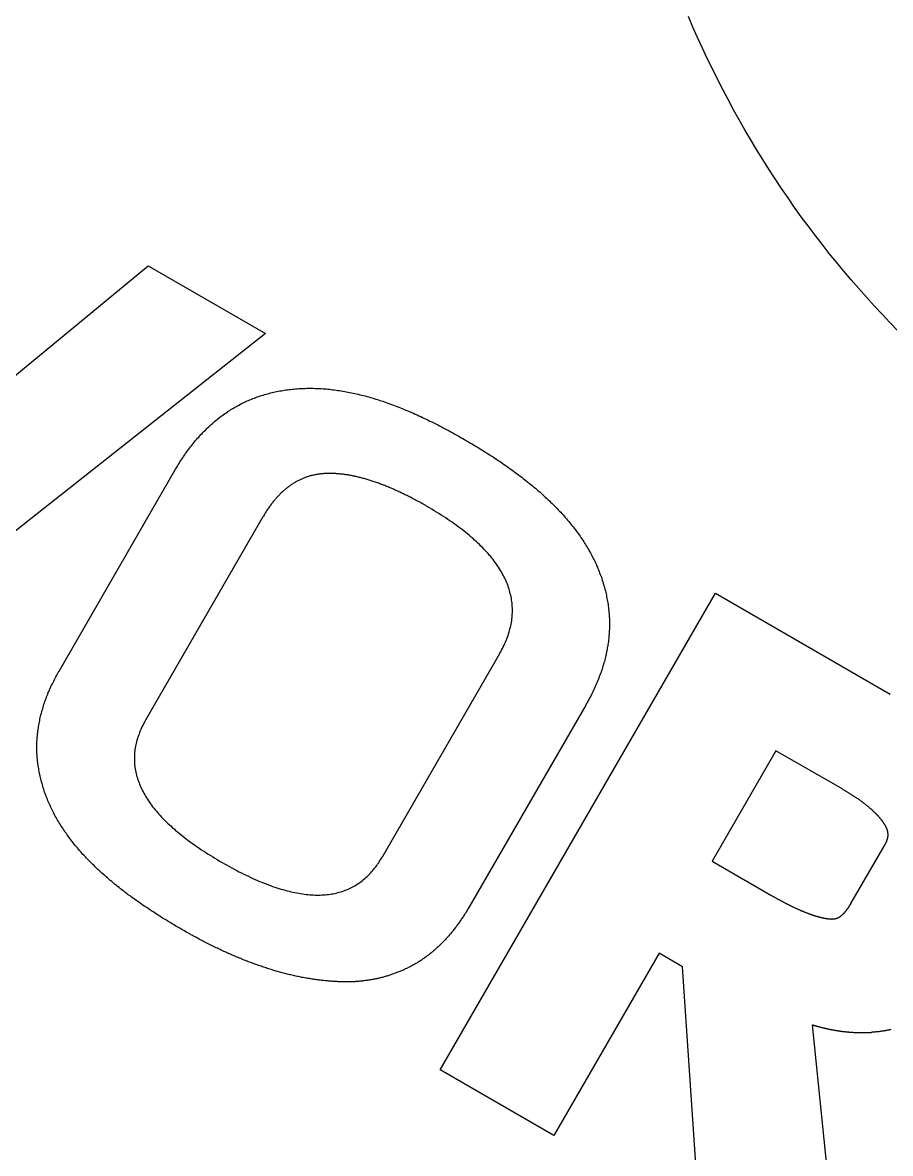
# Model space of a CAD drawing. Extents: x 442 to 745, y 5 to 355.
# Drawn here: x 508.99 to 513.94, y 63.34 to 69.8 of the extents above; entities that cross this region are included whole.
import ezdxf

# ---------------------------------------------------------------- set-up
doc = ezdxf.new("R2010")
doc.units = 0
doc.layers.add('VISIBLE__ANSI_', color=7, linetype='CONTINUOUS')

msp = doc.modelspace()

# ---------------------------------------------------------------- linework, layer by layer
at = {"layer": 'VISIBLE__ANSI_'}
for p, q in [((507.9213, 66.9409), (509.7021, 68.4101)), ((509.7021, 68.4101), (510.372, 68.0233)), ((510.372, 68.0233), (507.7167, 65.9247)), ((509.1934, 66.0939), (509.8593, 67.2474)), ((510.3579, 66.9746), (509.6876, 65.8136)), ((511.3697, 63.8156), (512.9422, 66.5394)), ((512.9422, 66.5394), (513.9415, 65.9624)), ((511.0402, 65.0327), (511.7105, 66.1937)), ((512.202, 65.8999), (511.5338, 64.7427)), ((513.2884, 65.6385), (512.9238, 65.007)), ((513.6568, 65.4258), (513.2884, 65.6385)), ((513.7163, 64.7651), (513.9115, 65.1032)), ((512.9238, 65.007), (513.2584, 64.8139)), ((512.6203, 64.4813), (512.0194, 63.4405)), ((512.7548, 64.4036), (512.6203, 64.4813)), ((512.8528, 62.9594), (512.7548, 64.4036)), ((513.4958, 64.0726), (513.6543, 62.4966)), ((512.0194, 63.4405), (511.3697, 63.8156))]:
    msp.add_line(p, q, dxfattribs=at)
for points in [[(513.985, 68.0379, 0), (513.939, 68.085, 0), (513.894, 68.1327, 0), (513.849, 68.1809, 0), (513.805, 68.2296, 0), (513.761, 68.2788, 0), (513.718, 68.3285, 0), (513.676, 68.3787, 0), (513.634, 68.4294, 0), (513.592, 68.4806, 0), (513.552, 68.5323, 0), (513.512, 68.5844, 0), (513.472, 68.637, 0), (513.433, 68.69, 0), (513.395, 68.7435, 0), (513.357, 68.7974, 0), (513.32, 68.8518, 0), (513.284, 68.9066, 0), (513.248, 68.9617, 0), (513.213, 69.0173, 0), (513.178, 69.0733, 0), (513.144, 69.1297, 0), (513.111, 69.1864, 0), (513.078, 69.2436, 0), (513.046, 69.3011, 0), (513.015, 69.3589, 0), (512.984, 69.4171, 0), (512.954, 69.4757, 0), (512.925, 69.5346, 0), (512.896, 69.5938, 0), (512.868, 69.6533, 0), (512.841, 69.7132, 0), (512.814, 69.7734, 0), (512.789, 69.8338, 0)], [(509.859, 67.2474, 0), (509.864, 67.2558, 0), (509.869, 67.2641, 0), (509.874, 67.2724, 0), (509.879, 67.2806, 0), (509.884, 67.2887, 0), (509.889, 67.2968, 0), (509.895, 67.3048, 0), (509.9, 67.3128, 0), (509.905, 67.3207, 0), (509.911, 67.3285, 0), (509.916, 67.3363, 0), (509.922, 67.344, 0), (509.927, 67.3516, 0), (509.933, 67.3592, 0), (509.938, 67.3667, 0), (509.944, 67.3742, 0), (509.95, 67.3815, 0), (509.956, 67.3888, 0), (509.961, 67.3961, 0), (509.967, 67.4032, 0), (509.973, 67.4103, 0), (509.979, 67.4174, 0), (509.985, 67.4243, 0), (509.991, 67.4312, 0), (509.998, 67.438, 0), (510.004, 67.4448, 0), (510.01, 67.4514, 0), (510.016, 67.458, 0), (510.023, 67.4645, 0), (510.029, 67.471, 0), (510.036, 67.4773, 0), (510.042, 67.4836, 0), (510.049, 67.4898, 0), (510.055, 67.4959, 0), (510.062, 67.502, 0), (510.069, 67.508, 0), (510.075, 67.5139, 0), (510.082, 67.5197, 0), (510.089, 67.5254, 0), (510.096, 67.531, 0), (510.103, 67.5366, 0), (510.11, 67.5421, 0), (510.117, 67.5475, 0), (510.124, 67.5528, 0), (510.131, 67.558, 0), (510.139, 67.5632, 0), (510.146, 67.5682, 0), (510.153, 67.5732, 0), (510.16, 67.5781, 0), (510.168, 67.5829, 0), (510.175, 67.5876, 0), (510.183, 67.5922, 0), (510.19, 67.5967, 0), (510.198, 67.6012, 0), (510.206, 67.6055, 0), (510.213, 67.6098, 0), (510.221, 67.6139, 0), (510.229, 67.618, 0), (510.237, 67.622, 0), (510.244, 67.6259, 0), (510.252, 67.6297, 0), (510.26, 67.6334, 0), (510.268, 67.637, 0), (510.276, 67.6405, 0), (510.284, 67.644, 0), (510.293, 67.6473, 0), (510.301, 67.6506, 0), (510.309, 67.6538, 0), (510.317, 67.6568, 0), (510.325, 67.6598, 0), (510.334, 67.6627, 0), (510.342, 67.6655, 0), (510.35, 67.6683, 0), (510.359, 67.6709, 0), (510.367, 67.6735, 0), (510.376, 67.6759, 0), (510.384, 67.6783, 0), (510.393, 67.6806, 0), (510.402, 67.6828, 0), (510.41, 67.6849, 0), (510.419, 67.6869, 0), (510.428, 67.6888, 0), (510.436, 67.6907, 0), (510.445, 67.6924, 0), (510.454, 67.6941, 0), (510.463, 67.6957, 0), (510.472, 67.6972, 0), (510.48, 67.6986, 0), (510.489, 67.6999, 0), (510.498, 67.7012, 0), (510.507, 67.7023, 0), (510.516, 67.7034, 0), (510.525, 67.7044, 0), (510.534, 67.7053, 0), (510.543, 67.7061, 0), (510.552, 67.7068, 0), (510.562, 67.7074, 0), (510.571, 67.708, 0), (510.58, 67.7085, 0), (510.589, 67.7089, 0), (510.598, 67.7092, 0), (510.608, 67.7094, 0), (510.617, 67.7095, 0), (510.626, 67.7096, 0), (510.635, 67.7095, 0), (510.645, 67.7094, 0), (510.654, 67.7092, 0), (510.663, 67.7089, 0), (510.673, 67.7086, 0), (510.682, 67.7081, 0), (510.691, 67.7076, 0), (510.701, 67.707, 0), (510.71, 67.7063, 0), (510.72, 67.7055, 0), (510.729, 67.7046, 0), (510.739, 67.7037, 0), (510.748, 67.7027, 0), (510.758, 67.7016, 0), (510.767, 67.7004, 0), (510.777, 67.6991, 0), (510.786, 67.6978, 0), (510.796, 67.6964, 0), (510.805, 67.6949, 0), (510.815, 67.6933, 0), (510.825, 67.6916, 0), (510.834, 67.6899, 0), (510.844, 67.688, 0), (510.854, 67.6861, 0), (510.864, 67.6841, 0), (510.873, 67.6821, 0), (510.883, 67.6799, 0), (510.893, 67.6777, 0), (510.903, 67.6754, 0), (510.912, 67.6731, 0), (510.922, 67.6706, 0), (510.932, 67.6681, 0), (510.942, 67.6655, 0), (510.952, 67.6628, 0), (510.962, 67.66, 0), (510.972, 67.6572, 0), (510.982, 67.6543, 0), (510.992, 67.6513, 0), (511.002, 67.6483, 0), (511.012, 67.6451, 0), (511.022, 67.6419, 0), (511.032, 67.6386, 0), (511.042, 67.6353, 0), (511.052, 67.6318, 0), (511.062, 67.6283, 0), (511.072, 67.6247, 0), (511.082, 67.6211, 0), (511.093, 67.6173, 0), (511.103, 67.6135, 0), (511.113, 67.6096, 0), (511.123, 67.6057, 0), (511.134, 67.6017, 0), (511.144, 67.5976, 0), (511.154, 67.5934, 0), (511.165, 67.5891, 0), (511.175, 67.5848, 0), (511.186, 67.5804, 0), (511.196, 67.576, 0), (511.206, 67.5715, 0), (511.217, 67.5669, 0), (511.227, 67.5622, 0), (511.238, 67.5574, 0), (511.249, 67.5526, 0), (511.259, 67.5477, 0), (511.27, 67.5428, 0), (511.28, 67.5378, 0), (511.291, 67.5327, 0), (511.302, 67.5275, 0), (511.312, 67.5223, 0), (511.323, 67.517, 0), (511.334, 67.5116, 0), (511.345, 67.5062, 0), (511.356, 67.5007, 0), (511.366, 67.4951, 0), (511.377, 67.4894, 0), (511.388, 67.4837, 0), (511.399, 67.4779, 0), (511.41, 67.4721, 0), (511.421, 67.4662, 0), (511.432, 67.4602, 0), (511.443, 67.4542, 0), (511.454, 67.4481, 0), (511.465, 67.4419, 0), (511.476, 67.4356, 0), (511.487, 67.4293, 0), (511.499, 67.4229, 0), (511.51, 67.4165, 0)], [(511.51, 67.4165, 0), (511.521, 67.41, 0), (511.532, 67.4034, 0), (511.543, 67.3968, 0), (511.554, 67.3903, 0), (511.565, 67.3837, 0), (511.576, 67.3771, 0), (511.587, 67.3705, 0), (511.598, 67.3639, 0), (511.609, 67.3572, 0), (511.619, 67.3506, 0), (511.63, 67.3439, 0), (511.641, 67.3373, 0), (511.651, 67.3306, 0), (511.661, 67.3239, 0), (511.672, 67.3172, 0), (511.682, 67.3105, 0), (511.692, 67.3038, 0), (511.702, 67.297, 0), (511.712, 67.2903, 0), (511.722, 67.2835, 0), (511.732, 67.2768, 0), (511.742, 67.27, 0), (511.752, 67.2632, 0), (511.761, 67.2563, 0), (511.771, 67.2495, 0), (511.78, 67.2427, 0), (511.79, 67.2358, 0), (511.799, 67.2289, 0), (511.808, 67.2221, 0), (511.818, 67.2151, 0), (511.827, 67.2082, 0), (511.836, 67.2013, 0), (511.845, 67.1944, 0), (511.854, 67.1874, 0), (511.862, 67.1804, 0), (511.871, 67.1734, 0), (511.88, 67.1664, 0), (511.889, 67.1594, 0), (511.897, 67.1524, 0), (511.906, 67.1453, 0), (511.914, 67.1383, 0), (511.922, 67.1312, 0), (511.93, 67.1241, 0), (511.939, 67.117, 0), (511.947, 67.1098, 0), (511.955, 67.1027, 0), (511.963, 67.0955, 0), (511.97, 67.0883, 0), (511.978, 67.0811, 0), (511.986, 67.0739, 0), (511.994, 67.0667, 0), (512.001, 67.0594, 0), (512.009, 67.0521, 0), (512.016, 67.0449, 0), (512.023, 67.0376, 0), (512.03, 67.0302, 0), (512.038, 67.0229, 0), (512.045, 67.0155, 0), (512.052, 67.0082, 0), (512.059, 67.0008, 0), (512.065, 66.9933, 0), (512.072, 66.9859, 0), (512.079, 66.9785, 0), (512.085, 66.971, 0), (512.092, 66.9635, 0), (512.098, 66.956, 0), (512.105, 66.9485, 0), (512.111, 66.9409, 0), (512.117, 66.9333, 0), (512.123, 66.9257, 0), (512.129, 66.9181, 0), (512.135, 66.9105, 0), (512.141, 66.9029, 0), (512.147, 66.8952, 0), (512.153, 66.8875, 0), (512.158, 66.8798, 0), (512.164, 66.8721, 0), (512.169, 66.8643, 0), (512.174, 66.8565, 0), (512.18, 66.8487, 0), (512.185, 66.8409, 0), (512.19, 66.8331, 0), (512.195, 66.8252, 0), (512.2, 66.8173, 0), (512.205, 66.8094, 0), (512.21, 66.8015, 0), (512.214, 66.7935, 0), (512.219, 66.7856, 0), (512.224, 66.7776, 0), (512.228, 66.7696, 0), (512.232, 66.7615, 0), (512.237, 66.7535, 0), (512.241, 66.7454, 0), (512.245, 66.7373, 0), (512.249, 66.7291, 0), (512.253, 66.721, 0), (512.257, 66.7128, 0), (512.261, 66.7046, 0), (512.264, 66.6964, 0), (512.268, 66.6881, 0), (512.271, 66.6798, 0), (512.275, 66.6715, 0), (512.278, 66.6632, 0), (512.281, 66.6549, 0), (512.285, 66.6465, 0), (512.288, 66.6381, 0), (512.291, 66.6297, 0), (512.294, 66.6212, 0), (512.296, 66.6127, 0), (512.299, 66.6042, 0), (512.302, 66.5957, 0), (512.304, 66.5872, 0), (512.307, 66.5786, 0), (512.309, 66.57, 0), (512.311, 66.5614, 0), (512.314, 66.5527, 0), (512.316, 66.5441, 0), (512.318, 66.5354, 0), (512.32, 66.5267, 0), (512.321, 66.518, 0), (512.323, 66.5093, 0), (512.325, 66.5006, 0), (512.326, 66.4918, 0), (512.328, 66.4831, 0), (512.329, 66.4743, 0), (512.33, 66.4655, 0), (512.331, 66.4567, 0), (512.332, 66.4479, 0), (512.333, 66.4391, 0), (512.334, 66.4303, 0), (512.335, 66.4215, 0), (512.336, 66.4126, 0), (512.336, 66.4038, 0), (512.337, 66.395, 0), (512.337, 66.3862, 0), (512.337, 66.3773, 0), (512.337, 66.3685, 0), (512.337, 66.3597, 0), (512.337, 66.3508, 0), (512.337, 66.342, 0), (512.337, 66.3332, 0), (512.336, 66.3243, 0), (512.336, 66.3155, 0), (512.335, 66.3067, 0), (512.334, 66.2979, 0), (512.334, 66.2891, 0), (512.333, 66.2803, 0), (512.332, 66.2714, 0), (512.331, 66.2626, 0), (512.329, 66.2538, 0), (512.328, 66.245, 0), (512.327, 66.2362, 0), (512.325, 66.2275, 0), (512.324, 66.2187, 0), (512.322, 66.2099, 0), (512.32, 66.2011, 0), (512.318, 66.1924, 0), (512.316, 66.1836, 0), (512.314, 66.1748, 0), (512.312, 66.1661, 0), (512.31, 66.1574, 0), (512.308, 66.1486, 0), (512.305, 66.1399, 0), (512.303, 66.1312, 0), (512.3, 66.1225, 0), (512.297, 66.1138, 0), (512.295, 66.1051, 0), (512.292, 66.0964, 0), (512.289, 66.0877, 0), (512.286, 66.0791, 0), (512.283, 66.0704, 0), (512.279, 66.0618, 0), (512.276, 66.0532, 0), (512.273, 66.0445, 0), (512.269, 66.0359, 0), (512.266, 66.0273, 0), (512.262, 66.0187, 0), (512.258, 66.0102, 0), (512.254, 66.0016, 0), (512.25, 65.9931, 0), (512.246, 65.9845, 0), (512.242, 65.976, 0), (512.238, 65.9675, 0), (512.234, 65.959, 0), (512.23, 65.9505, 0), (512.225, 65.942, 0), (512.221, 65.9336, 0), (512.216, 65.9251, 0), (512.211, 65.9167, 0), (512.207, 65.9083, 0), (512.202, 65.8999, 0)], [(510.734, 67.2231, 0), (510.729, 67.2231, 0), (510.725, 67.223, 0), (510.72, 67.2229, 0), (510.715, 67.2227, 0), (510.71, 67.2224, 0), (510.705, 67.2221, 0), (510.7, 67.2217, 0), (510.696, 67.2213, 0), (510.691, 67.2208, 0), (510.686, 67.2203, 0), (510.682, 67.2197, 0), (510.677, 67.219, 0), (510.672, 67.2183, 0), (510.668, 67.2176, 0), (510.663, 67.2168, 0), (510.658, 67.2159, 0), (510.654, 67.215, 0), (510.649, 67.214, 0), (510.645, 67.213, 0), (510.64, 67.2119, 0), (510.636, 67.2108, 0), (510.631, 67.2096, 0), (510.627, 67.2084, 0), (510.622, 67.2071, 0), (510.618, 67.2057, 0), (510.613, 67.2043, 0), (510.609, 67.2028, 0), (510.605, 67.2013, 0), (510.6, 67.1997, 0), (510.596, 67.1981, 0), (510.592, 67.1964, 0), (510.587, 67.1947, 0), (510.583, 67.1929, 0), (510.579, 67.191, 0), (510.575, 67.1891, 0), (510.57, 67.1872, 0), (510.566, 67.1852, 0), (510.562, 67.1831, 0), (510.558, 67.181, 0), (510.554, 67.1788, 0), (510.55, 67.1766, 0), (510.546, 67.1743, 0), (510.542, 67.1719, 0), (510.538, 67.1695, 0), (510.534, 67.1671, 0), (510.53, 67.1646, 0), (510.526, 67.162, 0), (510.522, 67.1594, 0), (510.518, 67.1567, 0), (510.514, 67.154, 0), (510.51, 67.1512, 0), (510.506, 67.1484, 0), (510.502, 67.1455, 0), (510.498, 67.1425, 0), (510.494, 67.1395, 0), (510.491, 67.1365, 0), (510.487, 67.1334, 0), (510.483, 67.1302, 0), (510.479, 67.127, 0), (510.476, 67.1237, 0), (510.472, 67.1204, 0), (510.468, 67.117, 0), (510.465, 67.1136, 0), (510.461, 67.1101, 0), (510.457, 67.1065, 0), (510.454, 67.1029, 0), (510.45, 67.0993, 0), (510.447, 67.0956, 0), (510.443, 67.0918, 0), (510.439, 67.088, 0), (510.436, 67.0841, 0), (510.432, 67.0802, 0), (510.429, 67.0762, 0), (510.426, 67.0721, 0), (510.422, 67.068, 0), (510.419, 67.0639, 0), (510.415, 67.0597, 0), (510.412, 67.0554, 0), (510.409, 67.0511, 0), (510.405, 67.0467, 0), (510.402, 67.0423, 0), (510.399, 67.0378, 0), (510.395, 67.0333, 0), (510.392, 67.0287, 0), (510.389, 67.0241, 0), (510.386, 67.0194, 0), (510.383, 67.0146, 0), (510.379, 67.0098, 0), (510.376, 67.0049, 0), (510.373, 67, 0), (510.37, 66.995, 0), (510.367, 66.99, 0), (510.364, 66.9849, 0), (510.361, 66.9798, 0), (510.358, 66.9746, 0)], [(511.294, 67.035, 0), (511.288, 67.0389, 0), (511.281, 67.0429, 0), (511.274, 67.0467, 0), (511.267, 67.0505, 0), (511.26, 67.0543, 0), (511.254, 67.0581, 0), (511.247, 67.0618, 0), (511.24, 67.0654, 0), (511.233, 67.0691, 0), (511.227, 67.0726, 0), (511.22, 67.0762, 0), (511.213, 67.0796, 0), (511.207, 67.0831, 0), (511.2, 67.0865, 0), (511.194, 67.0899, 0), (511.187, 67.0932, 0), (511.181, 67.0965, 0), (511.174, 67.0997, 0), (511.167, 67.1029, 0), (511.161, 67.1061, 0), (511.155, 67.1092, 0), (511.148, 67.1122, 0), (511.142, 67.1153, 0), (511.135, 67.1183, 0), (511.129, 67.1212, 0), (511.123, 67.1241, 0), (511.116, 67.127, 0), (511.11, 67.1298, 0), (511.104, 67.1326, 0), (511.097, 67.1353, 0), (511.091, 67.138, 0), (511.085, 67.1407, 0), (511.079, 67.1433, 0), (511.073, 67.1458, 0), (511.066, 67.1484, 0), (511.06, 67.1508, 0), (511.054, 67.1533, 0), (511.048, 67.1557, 0), (511.042, 67.158, 0), (511.036, 67.1604, 0), (511.03, 67.1626, 0), (511.024, 67.1649, 0), (511.018, 67.1671, 0), (511.012, 67.1692, 0), (511.006, 67.1713, 0), (511, 67.1734, 0), (510.994, 67.1754, 0), (510.988, 67.1774, 0), (510.982, 67.1793, 0), (510.976, 67.1812, 0), (510.971, 67.1831, 0), (510.965, 67.1849, 0), (510.959, 67.1866, 0), (510.953, 67.1884, 0), (510.947, 67.1901, 0), (510.942, 67.1917, 0), (510.936, 67.1933, 0), (510.93, 67.1949, 0), (510.925, 67.1964, 0), (510.919, 67.1979, 0), (510.913, 67.1993, 0), (510.908, 67.2007, 0), (510.902, 67.202, 0), (510.897, 67.2034, 0), (510.891, 67.2046, 0), (510.885, 67.2059, 0), (510.88, 67.207, 0), (510.874, 67.2082, 0), (510.869, 67.2093, 0), (510.864, 67.2103, 0), (510.858, 67.2113, 0), (510.853, 67.2123, 0), (510.847, 67.2133, 0), (510.842, 67.2141, 0), (510.837, 67.215, 0), (510.831, 67.2158, 0), (510.826, 67.2166, 0), (510.821, 67.2173, 0), (510.816, 67.218, 0), (510.81, 67.2186, 0), (510.805, 67.2192, 0), (510.8, 67.2198, 0), (510.795, 67.2203, 0), (510.79, 67.2207, 0), (510.784, 67.2212, 0), (510.779, 67.2215, 0), (510.774, 67.2219, 0), (510.769, 67.2222, 0), (510.764, 67.2225, 0), (510.759, 67.2227, 0), (510.754, 67.2229, 0), (510.749, 67.223, 0), (510.744, 67.2231, 0), (510.739, 67.2231, 0), (510.734, 67.2231, 0)], [(511.71, 66.1937, 0), (511.716, 66.2031, 0), (511.721, 66.2126, 0), (511.726, 66.2221, 0), (511.731, 66.2315, 0), (511.735, 66.241, 0), (511.74, 66.2504, 0), (511.744, 66.2598, 0), (511.748, 66.2692, 0), (511.751, 66.2785, 0), (511.755, 66.2879, 0), (511.758, 66.2973, 0), (511.761, 66.3066, 0), (511.764, 66.3159, 0), (511.767, 66.3252, 0), (511.769, 66.3345, 0), (511.772, 66.3438, 0), (511.774, 66.3531, 0), (511.776, 66.3623, 0), (511.777, 66.3716, 0), (511.779, 66.3808, 0), (511.78, 66.39, 0), (511.781, 66.3992, 0), (511.782, 66.4084, 0), (511.782, 66.4176, 0), (511.783, 66.4268, 0), (511.783, 66.4359, 0), (511.783, 66.4451, 0), (511.783, 66.4542, 0), (511.782, 66.4633, 0), (511.781, 66.4724, 0), (511.781, 66.4815, 0), (511.78, 66.4906, 0), (511.778, 66.4996, 0), (511.777, 66.5087, 0), (511.775, 66.5177, 0), (511.773, 66.5267, 0), (511.771, 66.5357, 0), (511.769, 66.5447, 0), (511.766, 66.5537, 0), (511.764, 66.5626, 0), (511.761, 66.5716, 0), (511.758, 66.5805, 0), (511.754, 66.5894, 0), (511.751, 66.5984, 0), (511.747, 66.6072, 0), (511.743, 66.6161, 0), (511.739, 66.625, 0), (511.734, 66.6339, 0), (511.73, 66.6427, 0), (511.725, 66.6515, 0), (511.72, 66.6603, 0), (511.715, 66.6691, 0), (511.709, 66.6779, 0), (511.704, 66.6867, 0), (511.698, 66.6955, 0), (511.692, 66.7042, 0), (511.686, 66.713, 0), (511.679, 66.7217, 0), (511.673, 66.7304, 0), (511.666, 66.7391, 0), (511.659, 66.7478, 0), (511.651, 66.7564, 0), (511.644, 66.7651, 0), (511.636, 66.7737, 0), (511.628, 66.7824, 0), (511.62, 66.791, 0), (511.612, 66.7996, 0), (511.603, 66.8082, 0), (511.595, 66.8167, 0), (511.586, 66.8253, 0), (511.576, 66.8339, 0), (511.567, 66.8424, 0), (511.558, 66.8509, 0), (511.548, 66.8594, 0), (511.538, 66.8679, 0), (511.528, 66.8764, 0), (511.517, 66.8849, 0), (511.507, 66.8933, 0), (511.496, 66.9018, 0), (511.485, 66.9102, 0), (511.473, 66.9186, 0), (511.462, 66.927, 0), (511.45, 66.9354, 0), (511.439, 66.9438, 0), (511.426, 66.9521, 0), (511.414, 66.9605, 0), (511.402, 66.9688, 0), (511.389, 66.9771, 0), (511.376, 66.9854, 0), (511.363, 66.9937, 0), (511.35, 67.002, 0), (511.336, 67.0103, 0), (511.323, 67.0185, 0), (511.309, 67.0268, 0), (511.294, 67.035, 0)], [(509.894, 64.6176, 0), (509.883, 64.6241, 0), (509.872, 64.6306, 0), (509.861, 64.6371, 0), (509.85, 64.6435, 0), (509.839, 64.65, 0), (509.828, 64.6565, 0), (509.817, 64.6631, 0), (509.807, 64.6696, 0), (509.796, 64.6761, 0), (509.785, 64.6826, 0), (509.775, 64.6892, 0), (509.765, 64.6957, 0), (509.754, 64.7023, 0), (509.744, 64.7089, 0), (509.734, 64.7155, 0), (509.724, 64.7221, 0), (509.714, 64.7287, 0), (509.704, 64.7353, 0), (509.694, 64.7419, 0), (509.684, 64.7486, 0), (509.674, 64.7552, 0), (509.664, 64.7619, 0), (509.655, 64.7686, 0), (509.645, 64.7753, 0), (509.636, 64.782, 0), (509.626, 64.7887, 0), (509.617, 64.7954, 0), (509.608, 64.8021, 0), (509.599, 64.8089, 0), (509.589, 64.8156, 0), (509.58, 64.8224, 0), (509.571, 64.8292, 0), (509.563, 64.836, 0), (509.554, 64.8428, 0), (509.545, 64.8496, 0), (509.536, 64.8564, 0), (509.528, 64.8633, 0), (509.519, 64.8702, 0), (509.511, 64.877, 0), (509.502, 64.8839, 0), (509.494, 64.8908, 0), (509.486, 64.8977, 0), (509.478, 64.9047, 0), (509.47, 64.9116, 0), (509.462, 64.9186, 0), (509.454, 64.9256, 0), (509.446, 64.9326, 0), (509.438, 64.9396, 0), (509.43, 64.9466, 0), (509.423, 64.9536, 0), (509.415, 64.9607, 0), (509.408, 64.9678, 0), (509.4, 64.9748, 0), (509.393, 64.9819, 0), (509.386, 64.9891, 0), (509.378, 64.9962, 0), (509.371, 65.0033, 0), (509.364, 65.0105, 0), (509.357, 65.0177, 0), (509.35, 65.0249, 0), (509.344, 65.0321, 0), (509.337, 65.0394, 0), (509.33, 65.0466, 0), (509.324, 65.0539, 0), (509.317, 65.0612, 0), (509.311, 65.0685, 0), (509.304, 65.0758, 0), (509.298, 65.0832, 0), (509.292, 65.0905, 0), (509.286, 65.0979, 0), (509.28, 65.1053, 0), (509.274, 65.1127, 0), (509.268, 65.1202, 0), (509.262, 65.1276, 0), (509.257, 65.1351, 0), (509.251, 65.1426, 0), (509.245, 65.1501, 0), (509.24, 65.1577, 0), (509.235, 65.1652, 0), (509.229, 65.1728, 0), (509.224, 65.1804, 0), (509.219, 65.188, 0), (509.214, 65.1956, 0), (509.209, 65.2033, 0), (509.204, 65.211, 0), (509.199, 65.2187, 0), (509.194, 65.2264, 0), (509.19, 65.2341, 0), (509.185, 65.2419, 0), (509.181, 65.2497, 0), (509.176, 65.2575, 0), (509.172, 65.2653, 0), (509.168, 65.2732, 0), (509.164, 65.2811, 0), (509.16, 65.289, 0), (509.156, 65.2969, 0), (509.152, 65.3048, 0), (509.148, 65.3128, 0), (509.144, 65.3208, 0), (509.14, 65.3288, 0), (509.137, 65.3368, 0), (509.133, 65.3449, 0), (509.13, 65.353, 0), (509.127, 65.3611, 0), (509.123, 65.3692, 0), (509.12, 65.3774, 0), (509.117, 65.3856, 0), (509.114, 65.3938, 0), (509.111, 65.402, 0), (509.108, 65.4103, 0), (509.106, 65.4185, 0), (509.103, 65.4268, 0), (509.1, 65.4352, 0), (509.098, 65.4435, 0), (509.096, 65.4519, 0), (509.093, 65.4603, 0), (509.091, 65.4687, 0), (509.089, 65.4771, 0), (509.087, 65.4855, 0), (509.085, 65.494, 0), (509.083, 65.5024, 0), (509.081, 65.5109, 0), (509.08, 65.5194, 0), (509.078, 65.5279, 0), (509.077, 65.5365, 0), (509.075, 65.545, 0), (509.074, 65.5535, 0), (509.073, 65.5621, 0), (509.072, 65.5706, 0), (509.071, 65.5792, 0), (509.07, 65.5878, 0), (509.069, 65.5964, 0), (509.068, 65.6049, 0), (509.068, 65.6135, 0), (509.067, 65.6221, 0), (509.067, 65.6307, 0), (509.067, 65.6393, 0), (509.067, 65.6479, 0), (509.067, 65.6565, 0), (509.067, 65.6651, 0), (509.067, 65.6736, 0), (509.067, 65.6822, 0), (509.067, 65.6908, 0), (509.068, 65.6994, 0), (509.068, 65.708, 0), (509.069, 65.7165, 0), (509.07, 65.7251, 0), (509.071, 65.7337, 0), (509.072, 65.7423, 0), (509.073, 65.7508, 0), (509.074, 65.7594, 0), (509.075, 65.7679, 0), (509.076, 65.7765, 0), (509.078, 65.785, 0), (509.079, 65.7936, 0), (509.081, 65.8021, 0), (509.083, 65.8106, 0), (509.084, 65.8191, 0), (509.086, 65.8276, 0), (509.088, 65.8361, 0), (509.09, 65.8446, 0), (509.093, 65.8531, 0), (509.095, 65.8616, 0), (509.097, 65.8701, 0), (509.1, 65.8785, 0), (509.102, 65.887, 0), (509.105, 65.8954, 0), (509.107, 65.9038, 0), (509.11, 65.9122, 0), (509.113, 65.9207, 0), (509.116, 65.929, 0), (509.119, 65.9374, 0), (509.122, 65.9458, 0), (509.126, 65.9542, 0), (509.129, 65.9625, 0), (509.132, 65.9708, 0), (509.136, 65.9791, 0), (509.139, 65.9874, 0), (509.143, 65.9957, 0), (509.147, 66.004, 0), (509.151, 66.0123, 0), (509.155, 66.0205, 0), (509.159, 66.0287, 0), (509.163, 66.0369, 0), (509.167, 66.0451, 0), (509.171, 66.0533, 0), (509.175, 66.0615, 0), (509.18, 66.0696, 0), (509.184, 66.0777, 0), (509.189, 66.0859, 0), (509.193, 66.0939, 0)], [(509.688, 65.8136, 0), (509.683, 65.8047, 0), (509.678, 65.7959, 0), (509.673, 65.7871, 0), (509.669, 65.7782, 0), (509.665, 65.7694, 0), (509.661, 65.7606, 0), (509.657, 65.7517, 0), (509.653, 65.7429, 0), (509.65, 65.7341, 0), (509.647, 65.7253, 0), (509.644, 65.7165, 0), (509.641, 65.7077, 0), (509.638, 65.699, 0), (509.636, 65.6902, 0), (509.634, 65.6814, 0), (509.632, 65.6727, 0), (509.63, 65.6639, 0), (509.629, 65.6552, 0), (509.627, 65.6464, 0), (509.626, 65.6377, 0), (509.625, 65.6289, 0), (509.625, 65.6202, 0), (509.624, 65.6115, 0), (509.624, 65.6028, 0), (509.624, 65.5941, 0), (509.624, 65.5854, 0), (509.624, 65.5767, 0), (509.625, 65.568, 0), (509.625, 65.5593, 0), (509.626, 65.5506, 0), (509.627, 65.542, 0), (509.629, 65.5333, 0), (509.63, 65.5247, 0), (509.632, 65.516, 0), (509.634, 65.5074, 0), (509.636, 65.4987, 0), (509.638, 65.4901, 0), (509.641, 65.4815, 0), (509.644, 65.4728, 0), (509.647, 65.4642, 0), (509.65, 65.4556, 0), (509.653, 65.447, 0), (509.657, 65.4384, 0), (509.661, 65.4298, 0), (509.665, 65.4213, 0), (509.669, 65.4127, 0), (509.673, 65.4041, 0), (509.678, 65.3956, 0), (509.683, 65.387, 0), (509.688, 65.3785, 0), (509.693, 65.3699, 0), (509.698, 65.3614, 0), (509.704, 65.3528, 0), (509.71, 65.3443, 0), (509.716, 65.3358, 0), (509.722, 65.3273, 0), (509.728, 65.3188, 0), (509.735, 65.3103, 0), (509.742, 65.3018, 0), (509.749, 65.2933, 0), (509.756, 65.2848, 0), (509.764, 65.2763, 0), (509.771, 65.2679, 0), (509.779, 65.2594, 0), (509.787, 65.251, 0), (509.796, 65.2425, 0), (509.804, 65.2341, 0), (509.813, 65.2256, 0), (509.822, 65.2172, 0), (509.831, 65.2088, 0), (509.84, 65.2003, 0), (509.85, 65.1919, 0), (509.859, 65.1835, 0), (509.869, 65.1751, 0), (509.879, 65.1667, 0), (509.89, 65.1583, 0), (509.9, 65.15, 0), (509.911, 65.1416, 0), (509.922, 65.1332, 0), (509.933, 65.1249, 0), (509.944, 65.1165, 0), (509.956, 65.1081, 0), (509.968, 65.0998, 0), (509.98, 65.0915, 0), (509.992, 65.0831, 0), (510.004, 65.0748, 0), (510.017, 65.0665, 0), (510.029, 65.0582, 0), (510.042, 65.0499, 0), (510.056, 65.0416, 0), (510.069, 65.0333, 0), (510.083, 65.025, 0), (510.096, 65.0167, 0), (510.11, 65.0084, 0), (510.125, 65.0002, 0)], [(513.912, 65.1032, 0), (513.912, 65.1044, 0), (513.913, 65.1056, 0), (513.914, 65.1067, 0), (513.914, 65.1079, 0), (513.915, 65.109, 0), (513.915, 65.1102, 0), (513.916, 65.1113, 0), (513.916, 65.1124, 0), (513.917, 65.1135, 0), (513.918, 65.1146, 0), (513.918, 65.1156, 0), (513.919, 65.1167, 0), (513.919, 65.1177, 0), (513.919, 65.1188, 0), (513.92, 65.1198, 0), (513.92, 65.1208, 0), (513.921, 65.1218, 0), (513.921, 65.1228, 0), (513.922, 65.1238, 0), (513.922, 65.1248, 0), (513.922, 65.1258, 0), (513.923, 65.1267, 0), (513.923, 65.1277, 0), (513.923, 65.1286, 0), (513.924, 65.1295, 0), (513.924, 65.1304, 0), (513.924, 65.1313, 0), (513.925, 65.1322, 0), (513.925, 65.1331, 0), (513.925, 65.1339, 0), (513.925, 65.1348, 0), (513.926, 65.1356, 0), (513.926, 65.1365, 0), (513.926, 65.1373, 0), (513.926, 65.1381, 0), (513.927, 65.1389, 0), (513.927, 65.1397, 0), (513.927, 65.1404, 0), (513.927, 65.1412, 0), (513.927, 65.142, 0), (513.927, 65.1427, 0), (513.928, 65.1434, 0), (513.928, 65.1442, 0), (513.928, 65.1449, 0), (513.928, 65.1456, 0), (513.928, 65.1463, 0), (513.928, 65.147, 0), (513.928, 65.1477, 0), (513.928, 65.1483, 0), (513.929, 65.149, 0), (513.929, 65.1497, 0), (513.929, 65.1504, 0), (513.929, 65.151, 0), (513.929, 65.1517, 0), (513.929, 65.1523, 0), (513.929, 65.153, 0), (513.929, 65.1537, 0), (513.929, 65.1543, 0), (513.929, 65.155, 0), (513.929, 65.1556, 0), (513.929, 65.1563, 0), (513.929, 65.1569, 0), (513.929, 65.1576, 0), (513.929, 65.1582, 0), (513.929, 65.1589, 0), (513.929, 65.1595, 0), (513.929, 65.1602, 0), (513.929, 65.1609, 0), (513.929, 65.1615, 0), (513.929, 65.1622, 0), (513.929, 65.1629, 0), (513.929, 65.1636, 0), (513.929, 65.1642, 0), (513.929, 65.1649, 0), (513.929, 65.1656, 0), (513.929, 65.1663, 0), (513.929, 65.1671, 0), (513.928, 65.1678, 0), (513.928, 65.1685, 0), (513.928, 65.1692, 0), (513.928, 65.17, 0), (513.928, 65.1707, 0), (513.928, 65.1715, 0), (513.928, 65.1722, 0), (513.928, 65.173, 0), (513.928, 65.1738, 0), (513.927, 65.1746, 0), (513.927, 65.1754, 0), (513.927, 65.1762, 0), (513.927, 65.177, 0), (513.927, 65.1778, 0), (513.926, 65.1786, 0), (513.926, 65.1794, 0), (513.926, 65.1803, 0), (513.926, 65.1811, 0), (513.926, 65.182, 0), (513.925, 65.1828, 0), (513.925, 65.1837, 0), (513.925, 65.1846, 0), (513.925, 65.1854, 0), (513.924, 65.1863, 0), (513.924, 65.1872, 0), (513.924, 65.1881, 0), (513.923, 65.1891, 0), (513.923, 65.19, 0), (513.923, 65.1909, 0), (513.922, 65.1919, 0), (513.922, 65.1928, 0), (513.922, 65.1938, 0), (513.921, 65.1948, 0), (513.921, 65.1957, 0), (513.92, 65.1967, 0), (513.92, 65.1977, 0), (513.919, 65.1987, 0), (513.919, 65.1998, 0), (513.918, 65.2008, 0), (513.918, 65.2018, 0), (513.917, 65.2029, 0), (513.917, 65.2039, 0), (513.916, 65.205, 0), (513.916, 65.2061, 0), (513.915, 65.2071, 0), (513.915, 65.2082, 0), (513.914, 65.2094, 0), (513.913, 65.2105, 0), (513.913, 65.2116, 0), (513.912, 65.2127, 0), (513.911, 65.2139, 0), (513.911, 65.215, 0), (513.91, 65.2162, 0), (513.909, 65.2174, 0), (513.909, 65.2186, 0), (513.908, 65.2198, 0), (513.907, 65.221, 0), (513.906, 65.2222, 0), (513.905, 65.2235, 0), (513.905, 65.2247, 0), (513.904, 65.226, 0), (513.903, 65.2272, 0), (513.902, 65.2285, 0), (513.901, 65.2298, 0), (513.9, 65.2311, 0), (513.899, 65.2324, 0), (513.898, 65.2337, 0), (513.897, 65.2351, 0), (513.896, 65.2364, 0), (513.895, 65.2378, 0), (513.894, 65.2392, 0), (513.893, 65.2406, 0), (513.892, 65.242, 0), (513.891, 65.2434, 0), (513.89, 65.2448, 0), (513.889, 65.2462, 0), (513.887, 65.2477, 0), (513.886, 65.2491, 0), (513.885, 65.2506, 0), (513.884, 65.252, 0), (513.882, 65.2535, 0), (513.881, 65.255, 0), (513.88, 65.2565, 0), (513.879, 65.258, 0), (513.877, 65.2596, 0), (513.876, 65.2611, 0), (513.874, 65.2626, 0), (513.873, 65.2642, 0), (513.872, 65.2657, 0), (513.87, 65.2673, 0), (513.869, 65.2689, 0), (513.867, 65.2705, 0), (513.866, 65.2721, 0), (513.864, 65.2737, 0), (513.863, 65.2753, 0), (513.861, 65.2769, 0), (513.859, 65.2785, 0), (513.858, 65.2802, 0), (513.856, 65.2818, 0), (513.855, 65.2835, 0), (513.853, 65.2851, 0), (513.851, 65.2868, 0), (513.849, 65.2884, 0), (513.848, 65.2901, 0), (513.846, 65.2918, 0), (513.844, 65.2935, 0), (513.842, 65.2952, 0), (513.84, 65.2969, 0), (513.839, 65.2986, 0), (513.837, 65.3003, 0), (513.835, 65.302, 0), (513.833, 65.3038, 0), (513.831, 65.3055, 0), (513.829, 65.3072, 0), (513.827, 65.309, 0), (513.825, 65.3107, 0), (513.823, 65.3125, 0), (513.821, 65.3142, 0), (513.819, 65.316, 0), (513.817, 65.3177, 0), (513.814, 65.3195, 0), (513.812, 65.3213, 0), (513.81, 65.323, 0), (513.808, 65.3248, 0), (513.806, 65.3266, 0), (513.804, 65.3284, 0), (513.801, 65.3302, 0), (513.799, 65.332, 0), (513.797, 65.3338, 0), (513.794, 65.3356, 0), (513.792, 65.3374, 0), (513.79, 65.3392, 0), (513.787, 65.341, 0), (513.785, 65.3428, 0), (513.782, 65.3446, 0), (513.78, 65.3464, 0), (513.777, 65.3483, 0), (513.775, 65.3501, 0), (513.772, 65.3519, 0), (513.77, 65.3537, 0), (513.767, 65.3556, 0), (513.765, 65.3574, 0), (513.762, 65.3593, 0), (513.759, 65.3611, 0), (513.757, 65.363, 0), (513.754, 65.3648, 0), (513.751, 65.3667, 0), (513.749, 65.3685, 0), (513.746, 65.3704, 0), (513.743, 65.3723, 0), (513.74, 65.3741, 0), (513.738, 65.376, 0), (513.735, 65.3779, 0), (513.732, 65.3798, 0), (513.729, 65.3816, 0), (513.726, 65.3835, 0), (513.723, 65.3854, 0), (513.72, 65.3873, 0), (513.717, 65.3892, 0), (513.714, 65.3911, 0), (513.711, 65.393, 0), (513.708, 65.3949, 0), (513.705, 65.3968, 0), (513.702, 65.3987, 0), (513.699, 65.4007, 0), (513.696, 65.4026, 0), (513.693, 65.4045, 0), (513.69, 65.4064, 0), (513.686, 65.4084, 0), (513.683, 65.4103, 0), (513.68, 65.4122, 0), (513.677, 65.4142, 0), (513.673, 65.4161, 0), (513.67, 65.418, 0), (513.667, 65.42, 0), (513.664, 65.4219, 0), (513.66, 65.4239, 0), (513.657, 65.4258, 0)], [(510.125, 65.0002, 0), (510.139, 64.9921, 0), (510.153, 64.9842, 0), (510.167, 64.9764, 0), (510.181, 64.9689, 0), (510.194, 64.9615, 0), (510.208, 64.9543, 0), (510.221, 64.9473, 0), (510.235, 64.9405, 0), (510.248, 64.9339, 0), (510.262, 64.9274, 0), (510.275, 64.9211, 0), (510.288, 64.915, 0), (510.301, 64.909, 0), (510.314, 64.9033, 0), (510.326, 64.8977, 0), (510.339, 64.8923, 0), (510.352, 64.8871, 0), (510.364, 64.8821, 0), (510.377, 64.8772, 0), (510.389, 64.8725, 0), (510.401, 64.868, 0), (510.413, 64.8637, 0), (510.425, 64.8596, 0), (510.437, 64.8556, 0), (510.449, 64.8518, 0), (510.461, 64.8482, 0), (510.472, 64.8448, 0), (510.484, 64.8416, 0), (510.495, 64.8385, 0), (510.507, 64.8356, 0), (510.518, 64.8329, 0), (510.529, 64.8304, 0), (510.54, 64.828, 0), (510.551, 64.8259, 0), (510.562, 64.8239, 0), (510.573, 64.8221, 0), (510.583, 64.8204, 0), (510.594, 64.819, 0), (510.604, 64.8177, 0), (510.615, 64.8166, 0), (510.625, 64.8157, 0), (510.635, 64.815, 0), (510.646, 64.8144, 0), (510.656, 64.814, 0), (510.665, 64.8139, 0), (510.675, 64.8138, 0), (510.685, 64.814, 0), (510.695, 64.8143, 0), (510.704, 64.8149, 0), (510.714, 64.8156, 0), (510.723, 64.8164, 0), (510.732, 64.8175, 0), (510.741, 64.8187, 0), (510.75, 64.8202, 0), (510.759, 64.8218, 0), (510.768, 64.8235, 0), (510.777, 64.8255, 0), (510.786, 64.8276, 0), (510.794, 64.8299, 0), (510.803, 64.8324, 0), (510.811, 64.8351, 0), (510.82, 64.838, 0), (510.828, 64.841, 0), (510.836, 64.8442, 0), (510.844, 64.8476, 0), (510.852, 64.8512, 0), (510.86, 64.8549, 0), (510.867, 64.8588, 0), (510.875, 64.8629, 0), (510.883, 64.8672, 0), (510.89, 64.8717, 0), (510.897, 64.8763, 0), (510.905, 64.8812, 0), (510.912, 64.8862, 0), (510.919, 64.8914, 0), (510.926, 64.8967, 0), (510.933, 64.9023, 0), (510.939, 64.908, 0), (510.946, 64.9139, 0), (510.953, 64.92, 0), (510.959, 64.9262, 0), (510.966, 64.9327, 0), (510.972, 64.9393, 0), (510.978, 64.9461, 0), (510.984, 64.9531, 0), (510.99, 64.9602, 0), (510.996, 64.9675, 0), (511.002, 64.9751, 0), (511.008, 64.9828, 0), (511.013, 64.9906, 0), (511.019, 64.9987, 0), (511.024, 65.0069, 0), (511.03, 65.0153, 0), (511.035, 65.0239, 0), (511.04, 65.0327, 0)], [(513.258, 64.8139, 0), (513.262, 64.812, 0), (513.265, 64.8102, 0), (513.268, 64.8084, 0), (513.271, 64.8066, 0), (513.274, 64.8048, 0), (513.277, 64.8031, 0), (513.28, 64.8013, 0), (513.284, 64.7996, 0), (513.287, 64.7978, 0), (513.29, 64.7961, 0), (513.293, 64.7944, 0), (513.296, 64.7927, 0), (513.299, 64.791, 0), (513.302, 64.7894, 0), (513.305, 64.7877, 0), (513.308, 64.7861, 0), (513.311, 64.7845, 0), (513.314, 64.7828, 0), (513.317, 64.7812, 0), (513.32, 64.7796, 0), (513.323, 64.7781, 0), (513.326, 64.7765, 0), (513.329, 64.7749, 0), (513.332, 64.7734, 0), (513.335, 64.7719, 0), (513.338, 64.7704, 0), (513.34, 64.7689, 0), (513.343, 64.7674, 0), (513.346, 64.7659, 0), (513.349, 64.7644, 0), (513.352, 64.763, 0), (513.355, 64.7615, 0), (513.358, 64.7601, 0), (513.36, 64.7587, 0), (513.363, 64.7573, 0), (513.366, 64.7559, 0), (513.369, 64.7545, 0), (513.371, 64.7532, 0), (513.374, 64.7518, 0), (513.377, 64.7505, 0), (513.38, 64.7492, 0), (513.382, 64.7479, 0), (513.385, 64.7466, 0), (513.388, 64.7453, 0), (513.391, 64.744, 0), (513.393, 64.7427, 0), (513.396, 64.7415, 0), (513.398, 64.7403, 0), (513.401, 64.739, 0), (513.404, 64.7378, 0), (513.406, 64.7366, 0), (513.409, 64.7354, 0), (513.412, 64.7343, 0), (513.414, 64.7331, 0), (513.417, 64.732, 0), (513.419, 64.7308, 0), (513.422, 64.7297, 0), (513.424, 64.7286, 0), (513.427, 64.7275, 0), (513.429, 64.7264, 0), (513.432, 64.7254, 0), (513.434, 64.7243, 0), (513.437, 64.7233, 0), (513.439, 64.7222, 0), (513.442, 64.7212, 0), (513.444, 64.7202, 0), (513.446, 64.7192, 0), (513.449, 64.7182, 0), (513.451, 64.7173, 0), (513.454, 64.7163, 0), (513.456, 64.7154, 0), (513.458, 64.7145, 0), (513.461, 64.7135, 0), (513.463, 64.7126, 0), (513.465, 64.7117, 0), (513.468, 64.7109, 0), (513.47, 64.71, 0), (513.472, 64.7092, 0), (513.474, 64.7083, 0), (513.477, 64.7075, 0), (513.479, 64.7067, 0), (513.481, 64.7059, 0), (513.483, 64.7051, 0), (513.485, 64.7043, 0), (513.488, 64.7035, 0), (513.49, 64.7028, 0), (513.492, 64.7021, 0), (513.494, 64.7013, 0), (513.496, 64.7006, 0), (513.498, 64.6999, 0), (513.5, 64.6992, 0), (513.502, 64.6985, 0), (513.504, 64.6979, 0), (513.506, 64.6972, 0), (513.508, 64.6966, 0), (513.511, 64.696, 0), (513.513, 64.6953, 0), (513.514, 64.6947, 0), (513.516, 64.6941, 0), (513.518, 64.6936, 0), (513.52, 64.693, 0), (513.522, 64.6924, 0), (513.524, 64.6919, 0), (513.526, 64.6913, 0), (513.528, 64.6908, 0), (513.53, 64.6903, 0), (513.532, 64.6898, 0), (513.534, 64.6893, 0), (513.535, 64.6888, 0), (513.537, 64.6883, 0), (513.539, 64.6879, 0), (513.541, 64.6874, 0), (513.543, 64.687, 0), (513.544, 64.6866, 0), (513.546, 64.6861, 0), (513.548, 64.6857, 0), (513.549, 64.6853, 0), (513.551, 64.6849, 0), (513.553, 64.6846, 0), (513.554, 64.6842, 0), (513.556, 64.6838, 0), (513.558, 64.6835, 0), (513.559, 64.6832, 0), (513.561, 64.6828, 0), (513.562, 64.6825, 0), (513.564, 64.6822, 0), (513.566, 64.6819, 0), (513.567, 64.6816, 0), (513.569, 64.6813, 0), (513.57, 64.6811, 0), (513.572, 64.6808, 0), (513.573, 64.6806, 0), (513.574, 64.6803, 0), (513.576, 64.6801, 0), (513.577, 64.6799, 0), (513.579, 64.6797, 0), (513.58, 64.6795, 0), (513.581, 64.6793, 0), (513.583, 64.6791, 0), (513.584, 64.6789, 0), (513.585, 64.6787, 0), (513.587, 64.6786, 0), (513.588, 64.6784, 0), (513.589, 64.6783, 0), (513.59, 64.6782, 0), (513.592, 64.678, 0), (513.593, 64.6779, 0), (513.594, 64.6778, 0), (513.595, 64.6777, 0), (513.596, 64.6776, 0), (513.597, 64.6775, 0), (513.598, 64.6775, 0), (513.599, 64.6774, 0), (513.601, 64.6773, 0), (513.602, 64.6773, 0), (513.603, 64.6772, 0), (513.604, 64.6772, 0), (513.605, 64.6772, 0), (513.606, 64.6772, 0)], [(511.534, 64.7427, 0), (511.531, 64.7375, 0), (511.528, 64.7324, 0), (511.525, 64.7273, 0), (511.522, 64.7222, 0), (511.519, 64.7171, 0), (511.516, 64.7121, 0), (511.512, 64.7071, 0), (511.509, 64.7021, 0), (511.506, 64.6971, 0), (511.503, 64.6922, 0), (511.5, 64.6873, 0), (511.496, 64.6824, 0), (511.493, 64.6775, 0), (511.49, 64.6727, 0), (511.487, 64.6679, 0), (511.483, 64.6631, 0), (511.48, 64.6584, 0), (511.477, 64.6536, 0), (511.473, 64.6489, 0), (511.47, 64.6443, 0), (511.466, 64.6396, 0), (511.463, 64.635, 0), (511.46, 64.6304, 0), (511.456, 64.6259, 0), (511.453, 64.6213, 0), (511.449, 64.6168, 0), (511.445, 64.6123, 0), (511.442, 64.6079, 0), (511.438, 64.6035, 0), (511.435, 64.5991, 0), (511.431, 64.5947, 0), (511.427, 64.5904, 0), (511.424, 64.5861, 0), (511.42, 64.5818, 0), (511.416, 64.5775, 0), (511.412, 64.5733, 0), (511.409, 64.5691, 0), (511.405, 64.565, 0), (511.401, 64.5609, 0), (511.397, 64.5568, 0), (511.393, 64.5527, 0), (511.39, 64.5487, 0), (511.386, 64.5447, 0), (511.382, 64.5407, 0), (511.378, 64.5367, 0), (511.374, 64.5328, 0), (511.37, 64.529, 0), (511.366, 64.5251, 0), (511.362, 64.5213, 0), (511.358, 64.5175, 0), (511.354, 64.5138, 0), (511.35, 64.51, 0), (511.345, 64.5064, 0), (511.341, 64.5027, 0), (511.337, 64.4991, 0), (511.333, 64.4955, 0), (511.329, 64.492, 0), (511.325, 64.4884, 0), (511.32, 64.485, 0), (511.316, 64.4815, 0), (511.312, 64.4781, 0), (511.307, 64.4747, 0), (511.303, 64.4714, 0), (511.299, 64.4681, 0), (511.294, 64.4648, 0), (511.29, 64.4615, 0), (511.286, 64.4583, 0), (511.281, 64.4552, 0), (511.277, 64.452, 0), (511.272, 64.4489, 0), (511.268, 64.4459, 0), (511.263, 64.4428, 0), (511.259, 64.4398, 0), (511.254, 64.4369, 0), (511.249, 64.434, 0), (511.245, 64.4311, 0), (511.24, 64.4282, 0), (511.236, 64.4254, 0), (511.231, 64.4226, 0), (511.226, 64.4199, 0), (511.221, 64.4172, 0), (511.217, 64.4145, 0), (511.212, 64.4119, 0), (511.207, 64.4093, 0), (511.202, 64.4067, 0), (511.198, 64.4042, 0), (511.193, 64.4017, 0), (511.188, 64.3992, 0), (511.183, 64.3968, 0), (511.178, 64.3944, 0), (511.173, 64.3921, 0), (511.168, 64.3898, 0), (511.164, 64.3875, 0), (511.159, 64.3853, 0), (511.154, 64.3831, 0), (511.149, 64.3809, 0), (511.144, 64.3788, 0), (511.139, 64.3767, 0), (511.134, 64.3746, 0), (511.129, 64.3726, 0), (511.123, 64.3706, 0), (511.118, 64.3687, 0), (511.113, 64.3667, 0), (511.108, 64.3649, 0), (511.103, 64.363, 0), (511.098, 64.3612, 0), (511.093, 64.3595, 0), (511.088, 64.3577, 0), (511.082, 64.356, 0), (511.077, 64.3544, 0), (511.072, 64.3527, 0), (511.067, 64.3512, 0), (511.061, 64.3496, 0), (511.056, 64.3481, 0), (511.051, 64.3466, 0), (511.046, 64.3452, 0), (511.04, 64.3438, 0), (511.035, 64.3424, 0), (511.03, 64.3411, 0), (511.024, 64.3398, 0), (511.019, 64.3385, 0), (511.014, 64.3373, 0), (511.008, 64.3361, 0), (511.003, 64.335, 0), (510.997, 64.3339, 0), (510.992, 64.3328, 0), (510.987, 64.3317, 0), (510.981, 64.3307, 0), (510.976, 64.3298, 0), (510.97, 64.3289, 0), (510.965, 64.328, 0), (510.959, 64.3271, 0), (510.954, 64.3263, 0), (510.948, 64.3255, 0), (510.943, 64.3248, 0), (510.937, 64.3241, 0), (510.932, 64.3234, 0), (510.926, 64.3228, 0), (510.921, 64.3222, 0), (510.915, 64.3216, 0), (510.91, 64.3211, 0), (510.904, 64.3206, 0), (510.898, 64.3201, 0), (510.893, 64.3197, 0), (510.887, 64.3194, 0), (510.882, 64.319, 0), (510.876, 64.3187, 0), (510.87, 64.3185, 0), (510.865, 64.3182, 0), (510.859, 64.318, 0), (510.853, 64.3179, 0), (510.848, 64.3178, 0), (510.842, 64.3177, 0), (510.836, 64.3177, 0), (510.831, 64.3177, 0), (510.825, 64.3177, 0), (510.819, 64.3178, 0), (510.814, 64.3179, 0), (510.808, 64.318, 0)], [(513.606, 64.6772, 0), (513.606, 64.6771, 0), (513.607, 64.6771, 0), (513.608, 64.6771, 0), (513.608, 64.6771, 0), (513.609, 64.6771, 0), (513.609, 64.6772, 0), (513.61, 64.6772, 0), (513.611, 64.6772, 0), (513.611, 64.6772, 0), (513.612, 64.6772, 0), (513.613, 64.6772, 0), (513.613, 64.6773, 0), (513.614, 64.6773, 0), (513.614, 64.6773, 0), (513.615, 64.6774, 0), (513.615, 64.6774, 0), (513.616, 64.6775, 0), (513.617, 64.6775, 0), (513.617, 64.6776, 0), (513.618, 64.6776, 0), (513.618, 64.6777, 0), (513.619, 64.6778, 0), (513.619, 64.6778, 0), (513.62, 64.6779, 0), (513.62, 64.678, 0), (513.621, 64.678, 0), (513.621, 64.6781, 0), (513.622, 64.6782, 0), (513.622, 64.6783, 0), (513.623, 64.6784, 0), (513.623, 64.6784, 0), (513.624, 64.6785, 0), (513.624, 64.6786, 0), (513.625, 64.6787, 0), (513.625, 64.6788, 0), (513.626, 64.6789, 0), (513.626, 64.679, 0), (513.627, 64.6792, 0), (513.627, 64.6793, 0), (513.628, 64.6794, 0), (513.628, 64.6795, 0), (513.629, 64.6796, 0), (513.629, 64.6797, 0), (513.63, 64.6799, 0), (513.63, 64.68, 0), (513.631, 64.6801, 0), (513.631, 64.6803, 0), (513.632, 64.6804, 0), (513.632, 64.6805, 0), (513.632, 64.6807, 0), (513.633, 64.6808, 0), (513.633, 64.681, 0), (513.634, 64.6811, 0), (513.634, 64.6813, 0), (513.635, 64.6814, 0), (513.635, 64.6816, 0), (513.636, 64.6817, 0), (513.636, 64.6819, 0), (513.637, 64.6821, 0), (513.637, 64.6822, 0), (513.637, 64.6824, 0), (513.638, 64.6826, 0), (513.638, 64.6828, 0), (513.639, 64.6829, 0), (513.639, 64.6831, 0), (513.64, 64.6833, 0), (513.64, 64.6835, 0), (513.641, 64.6837, 0), (513.641, 64.6839, 0), (513.642, 64.6841, 0), (513.642, 64.6843, 0), (513.643, 64.6845, 0), (513.643, 64.6847, 0), (513.643, 64.6849, 0), (513.644, 64.6852, 0), (513.644, 64.6854, 0), (513.645, 64.6856, 0), (513.645, 64.6859, 0), (513.646, 64.6861, 0), (513.646, 64.6864, 0), (513.647, 64.6866, 0), (513.647, 64.6869, 0), (513.648, 64.6871, 0), (513.648, 64.6874, 0), (513.649, 64.6877, 0), (513.649, 64.688, 0), (513.65, 64.6882, 0), (513.65, 64.6885, 0), (513.651, 64.6888, 0), (513.651, 64.6891, 0), (513.652, 64.6894, 0), (513.652, 64.6898, 0), (513.653, 64.6901, 0), (513.653, 64.6904, 0), (513.654, 64.6907, 0), (513.654, 64.6911, 0), (513.655, 64.6914, 0), (513.655, 64.6918, 0), (513.656, 64.6922, 0), (513.656, 64.6925, 0), (513.657, 64.6929, 0), (513.657, 64.6933, 0), (513.658, 64.6937, 0), (513.658, 64.6941, 0), (513.659, 64.6945, 0), (513.659, 64.6949, 0), (513.66, 64.6953, 0), (513.66, 64.6958, 0), (513.661, 64.6962, 0), (513.662, 64.6966, 0), (513.662, 64.6971, 0), (513.663, 64.6976, 0), (513.663, 64.698, 0), (513.664, 64.6985, 0), (513.664, 64.699, 0), (513.665, 64.6995, 0), (513.666, 64.7, 0), (513.666, 64.7005, 0), (513.667, 64.701, 0), (513.667, 64.7016, 0), (513.668, 64.7021, 0), (513.669, 64.7027, 0), (513.669, 64.7032, 0), (513.67, 64.7038, 0), (513.67, 64.7044, 0), (513.671, 64.7049, 0), (513.672, 64.7055, 0), (513.672, 64.7061, 0), (513.673, 64.7068, 0), (513.673, 64.7074, 0), (513.674, 64.708, 0), (513.675, 64.7087, 0), (513.675, 64.7093, 0), (513.676, 64.71, 0), (513.677, 64.7106, 0), (513.677, 64.7113, 0), (513.678, 64.712, 0), (513.679, 64.7127, 0), (513.679, 64.7134, 0), (513.68, 64.7141, 0), (513.681, 64.7149, 0), (513.681, 64.7156, 0), (513.682, 64.7163, 0), (513.683, 64.7171, 0), (513.683, 64.7179, 0), (513.684, 64.7187, 0), (513.685, 64.7194, 0), (513.685, 64.7202, 0), (513.686, 64.721, 0), (513.687, 64.7219, 0), (513.687, 64.7227, 0), (513.688, 64.7235, 0), (513.689, 64.7244, 0), (513.689, 64.7252, 0), (513.69, 64.7261, 0), (513.691, 64.727, 0), (513.692, 64.7279, 0), (513.692, 64.7288, 0), (513.693, 64.7297, 0), (513.694, 64.7306, 0), (513.694, 64.7316, 0), (513.695, 64.7325, 0), (513.696, 64.7335, 0), (513.696, 64.7345, 0), (513.697, 64.7354, 0), (513.698, 64.7364, 0), (513.699, 64.7374, 0), (513.699, 64.7385, 0), (513.7, 64.7395, 0), (513.701, 64.7405, 0), (513.702, 64.7416, 0), (513.702, 64.7426, 0), (513.703, 64.7437, 0), (513.704, 64.7448, 0), (513.704, 64.7459, 0), (513.705, 64.747, 0), (513.706, 64.7481, 0), (513.707, 64.7492, 0), (513.707, 64.7504, 0), (513.708, 64.7516, 0), (513.709, 64.7527, 0), (513.71, 64.7539, 0), (513.71, 64.7551, 0), (513.711, 64.7563, 0), (513.712, 64.7575, 0), (513.713, 64.7587, 0), (513.713, 64.76, 0), (513.714, 64.7612, 0), (513.715, 64.7625, 0), (513.716, 64.7638, 0), (513.716, 64.7651, 0)], [(510.808, 64.318, 0), (510.801, 64.3182, 0), (510.794, 64.3185, 0), (510.788, 64.3188, 0), (510.781, 64.3191, 0), (510.774, 64.3194, 0), (510.767, 64.3198, 0), (510.76, 64.3203, 0), (510.754, 64.3207, 0), (510.747, 64.3212, 0), (510.74, 64.3218, 0), (510.733, 64.3223, 0), (510.726, 64.3229, 0), (510.719, 64.3236, 0), (510.713, 64.3242, 0), (510.706, 64.325, 0), (510.699, 64.3257, 0), (510.692, 64.3265, 0), (510.685, 64.3273, 0), (510.678, 64.3281, 0), (510.671, 64.329, 0), (510.664, 64.3299, 0), (510.657, 64.3309, 0), (510.651, 64.3319, 0), (510.644, 64.3329, 0), (510.637, 64.334, 0), (510.63, 64.3351, 0), (510.623, 64.3362, 0), (510.616, 64.3374, 0), (510.609, 64.3386, 0), (510.602, 64.3398, 0), (510.595, 64.3411, 0), (510.588, 64.3424, 0), (510.581, 64.3437, 0), (510.574, 64.3451, 0), (510.567, 64.3465, 0), (510.56, 64.3479, 0), (510.553, 64.3494, 0), (510.546, 64.3509, 0), (510.539, 64.3524, 0), (510.532, 64.354, 0), (510.525, 64.3556, 0), (510.518, 64.3573, 0), (510.511, 64.3589, 0), (510.504, 64.3607, 0), (510.497, 64.3624, 0), (510.49, 64.3642, 0), (510.483, 64.366, 0), (510.476, 64.3678, 0), (510.468, 64.3697, 0), (510.461, 64.3716, 0), (510.454, 64.3736, 0), (510.447, 64.3756, 0), (510.44, 64.3776, 0), (510.433, 64.3796, 0), (510.426, 64.3817, 0), (510.419, 64.3838, 0), (510.411, 64.386, 0), (510.404, 64.3882, 0), (510.397, 64.3904, 0), (510.39, 64.3927, 0), (510.383, 64.3949, 0), (510.376, 64.3973, 0), (510.368, 64.3996, 0), (510.361, 64.402, 0), (510.354, 64.4044, 0), (510.347, 64.4069, 0), (510.34, 64.4094, 0), (510.332, 64.4119, 0), (510.325, 64.4144, 0), (510.318, 64.417, 0), (510.311, 64.4196, 0), (510.304, 64.4223, 0), (510.296, 64.425, 0), (510.289, 64.4277, 0), (510.282, 64.4304, 0), (510.274, 64.4332, 0), (510.267, 64.436, 0), (510.26, 64.4389, 0), (510.253, 64.4417, 0), (510.245, 64.4447, 0), (510.238, 64.4476, 0), (510.231, 64.4506, 0), (510.223, 64.4536, 0), (510.216, 64.4566, 0), (510.209, 64.4597, 0), (510.201, 64.4628, 0), (510.194, 64.466, 0), (510.187, 64.4691, 0), (510.179, 64.4723, 0), (510.172, 64.4756, 0), (510.164, 64.4788, 0), (510.157, 64.4821, 0), (510.15, 64.4855, 0), (510.142, 64.4888, 0), (510.135, 64.4922, 0), (510.127, 64.4957, 0), (510.12, 64.4991, 0), (510.113, 64.5026, 0), (510.105, 64.5061, 0), (510.098, 64.5097, 0), (510.09, 64.5133, 0), (510.083, 64.5169, 0), (510.075, 64.5206, 0), (510.068, 64.5243, 0), (510.06, 64.528, 0), (510.053, 64.5317, 0), (510.045, 64.5355, 0), (510.038, 64.5393, 0), (510.03, 64.5431, 0), (510.023, 64.547, 0), (510.015, 64.5509, 0), (510.008, 64.5549, 0), (510, 64.5588, 0), (509.993, 64.5628, 0), (509.985, 64.5669, 0), (509.978, 64.5709, 0), (509.97, 64.575, 0), (509.962, 64.5791, 0), (509.955, 64.5833, 0), (509.947, 64.5875, 0), (509.94, 64.5917, 0), (509.932, 64.5959, 0), (509.924, 64.6002, 0), (509.917, 64.6045, 0), (509.909, 64.6089, 0), (509.901, 64.6132, 0), (509.894, 64.6176, 0)], [(513.496, 64.0726, 0), (513.499, 64.0718, 0), (513.501, 64.071, 0), (513.504, 64.0702, 0), (513.507, 64.0694, 0), (513.509, 64.0686, 0), (513.512, 64.0678, 0), (513.515, 64.067, 0), (513.517, 64.0662, 0), (513.52, 64.0655, 0), (513.523, 64.0647, 0), (513.526, 64.064, 0), (513.528, 64.0632, 0), (513.531, 64.0625, 0), (513.534, 64.0618, 0), (513.536, 64.061, 0), (513.539, 64.0603, 0), (513.542, 64.0596, 0), (513.544, 64.0589, 0), (513.547, 64.0582, 0), (513.55, 64.0575, 0), (513.553, 64.0569, 0), (513.555, 64.0562, 0), (513.558, 64.0556, 0), (513.561, 64.0549, 0), (513.563, 64.0543, 0), (513.566, 64.0536, 0), (513.569, 64.053, 0), (513.571, 64.0524, 0), (513.574, 64.0518, 0), (513.577, 64.0512, 0), (513.579, 64.0506, 0), (513.582, 64.05, 0), (513.585, 64.0494, 0), (513.587, 64.0488, 0), (513.59, 64.0483, 0), (513.593, 64.0477, 0), (513.595, 64.0472, 0), (513.598, 64.0466, 0), (513.601, 64.0461, 0), (513.603, 64.0456, 0), (513.606, 64.045, 0), (513.609, 64.0445, 0), (513.611, 64.044, 0), (513.614, 64.0435, 0), (513.617, 64.043, 0), (513.62, 64.0426, 0), (513.622, 64.0421, 0), (513.625, 64.0416, 0), (513.628, 64.0412, 0), (513.63, 64.0407, 0), (513.633, 64.0403, 0), (513.636, 64.0398, 0), (513.638, 64.0394, 0), (513.641, 64.039, 0), (513.643, 64.0386, 0), (513.646, 64.0382, 0), (513.649, 64.0378, 0), (513.651, 64.0374, 0), (513.654, 64.037, 0), (513.657, 64.0367, 0), (513.659, 64.0363, 0), (513.662, 64.0359, 0), (513.665, 64.0356, 0), (513.667, 64.0352, 0), (513.67, 64.0349, 0), (513.673, 64.0346, 0), (513.675, 64.0343, 0), (513.678, 64.034, 0), (513.681, 64.0337, 0), (513.683, 64.0334, 0), (513.686, 64.0331, 0), (513.689, 64.0328, 0), (513.691, 64.0325, 0), (513.694, 64.0323, 0), (513.697, 64.032, 0), (513.699, 64.0318, 0), (513.702, 64.0315, 0), (513.704, 64.0313, 0), (513.707, 64.0311, 0), (513.71, 64.0309, 0), (513.712, 64.0306, 0), (513.715, 64.0304, 0), (513.718, 64.0303, 0), (513.72, 64.0301, 0), (513.723, 64.0299, 0), (513.725, 64.0297, 0), (513.728, 64.0296, 0), (513.731, 64.0294, 0), (513.733, 64.0293, 0), (513.736, 64.0291, 0), (513.739, 64.029, 0), (513.741, 64.0289, 0), (513.744, 64.0287, 0), (513.746, 64.0286, 0), (513.749, 64.0285, 0), (513.752, 64.0284, 0), (513.754, 64.0284, 0), (513.757, 64.0283, 0), (513.76, 64.0282, 0), (513.762, 64.0282, 0), (513.765, 64.0281, 0), (513.767, 64.0281, 0), (513.77, 64.028, 0), (513.773, 64.028, 0), (513.775, 64.028, 0), (513.778, 64.028, 0), (513.78, 64.0279, 0), (513.783, 64.028, 0), (513.786, 64.028, 0), (513.788, 64.028, 0), (513.791, 64.028, 0), (513.793, 64.028, 0), (513.796, 64.0281, 0), (513.799, 64.0281, 0), (513.801, 64.0282, 0), (513.804, 64.0282, 0), (513.806, 64.0283, 0), (513.809, 64.0284, 0), (513.812, 64.0285, 0), (513.814, 64.0286, 0), (513.817, 64.0287, 0), (513.819, 64.0288, 0), (513.822, 64.0289, 0), (513.825, 64.029, 0), (513.827, 64.0292, 0), (513.83, 64.0293, 0), (513.832, 64.0294, 0), (513.835, 64.0296, 0)], [(513.945, 64.0453, 0), (513.941, 64.0444, 0), (513.937, 64.0436, 0), (513.933, 64.0428, 0), (513.929, 64.042, 0), (513.925, 64.0412, 0), (513.921, 64.0404, 0), (513.918, 64.0397, 0), (513.914, 64.039, 0), (513.91, 64.0383, 0), (513.906, 64.0377, 0), (513.902, 64.037, 0), (513.898, 64.0364, 0), (513.894, 64.0358, 0), (513.89, 64.0353, 0), (513.886, 64.0347, 0), (513.882, 64.0342, 0), (513.879, 64.0337, 0), (513.875, 64.0332, 0), (513.871, 64.0327, 0), (513.867, 64.0323, 0), (513.863, 64.0319, 0), (513.859, 64.0315, 0), (513.855, 64.0311, 0), (513.851, 64.0308, 0), (513.847, 64.0304, 0), (513.843, 64.0301, 0), (513.839, 64.0299, 0), (513.835, 64.0296, 0)]]:
    msp.add_polyline3d(points, dxfattribs=at)

doc.saveas('drawing.dxf')
